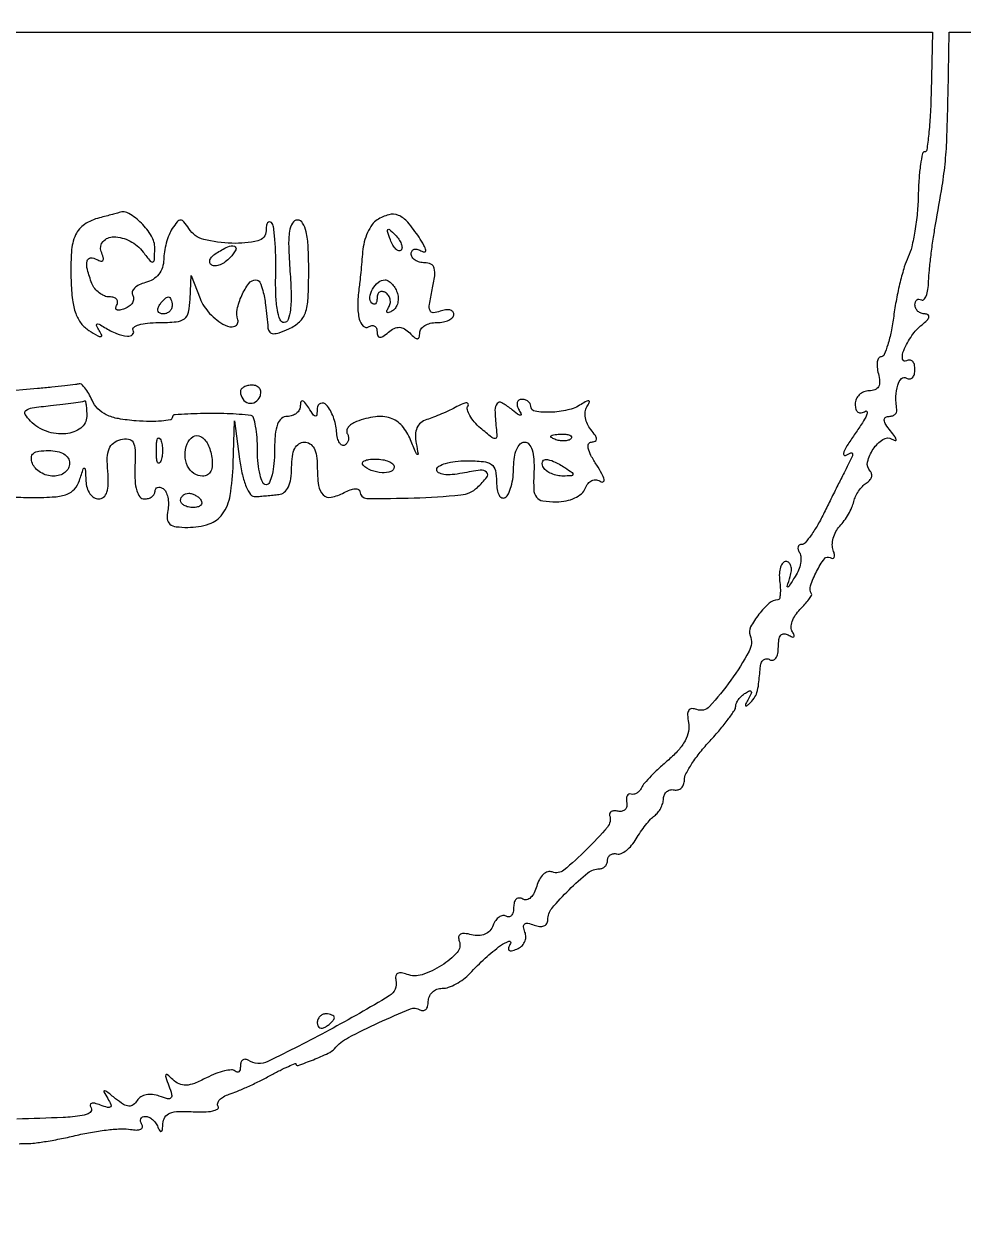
# Model space of a CAD drawing. Extents: x 0 to 836, y 5 to 589.
# Drawn here: x 812.47 to 821.77, y 21.12 to 32.91 of the extents above; entities that cross this region are included whole.
import ezdxf

# ---------------------------------------------------------------- set-up
doc = ezdxf.new("R2010")
doc.units = 0
doc.header["$MEASUREMENT"] = 0

msp = doc.modelspace()

# ---------------------------------------------------------------- linework, layer by layer
for points in [[(201.712326, 537.783562, -0.000001), (217.055896, 537.76491, -0.426088)], [(546.957638, 269.095817, -0.000001), (546.976289, 285.583213, -0.415883)], [(420.497259, 588.710259, 0.000013), (261.145696, 588.714318, 0.000021), (126.989856, 588.708632)], [(718.0002, 320.588723, -0.000011), (717.997333, 194.273324, -0.000202)], [(604.852986, 529.408162, -0.000002), (620.423836, 529.389509, -0.550615)], [(308.18842, 529.408162, -0.000002), (322.638019, 529.38951, -0.415836)], [(531.796111, 538.074638, -0.000002), (517.6951, 538.093291, -0.426056)], [(413.368417, 538.074638, -0.000002), (399.676779, 538.093291, -0.415815)], [(693.315638, 481.579418, -0.000002), (693.334294, 494.031443, -0.550517)], [(693.109162, 421.684687, -0.000002), (693.090507, 409.236574, -0.415775)], [(420.462, 4.7376), (836.1018, 4.7376), (836.1018, 4.9491, 0.047675), (836.091092, 5.061147, 0.173074), (836.05527, 5.121825, 0.144586), (835.98451, 5.152374, 0.030103), (835.848, 5.1606), (835.5942, 5.1606), (835.5942, 29.943407, 0.000223), (835.589332, 40.867792, 0.000628), (835.572933, 48.504221, 0.000026), (835.551504, 54.703733, 0.258997), (835.509671, 54.778456, -0.259848), (835.46748, 54.854103), (835.446278, 121.592707, -0.000059), (835.429914, 203.53197, -0.00002), (835.42504, 321.569549)], [(718.148241, 147.565102, 0.000075), (718.164575, 211.571705, 0.000026), (718.1694, 303.889409)], [(717.979042, 153.570589, -0.000014), (717.95733, 128.915092, -0.566366)], [(805.4766, 32.8248), (813.472768, 32.8248), (821.468936, 32.8248), (821.456763, 32.2326, -0.008349), (821.448301, 32.005527, -0.013802), (821.432672, 31.814299, -0.007411), (821.413314, 31.658947, -0.373021), (821.391845, 31.640196, 0.355984), (821.37056, 31.622705, 0.013537), (821.35174, 31.514285, 0.018974), (821.336908, 31.376008, 0.011556), (821.329385, 31.21185, -0.017788), (821.319033, 31.034365, -0.016941), (821.296017, 30.85513, -0.017164), (821.264894, 30.698304, -0.055947), (821.229436, 30.598704, 0.040479), (821.1911, 30.500703, 0.013029), (821.150056, 30.350002, 0.0129), (821.112942, 30.17927, 0.014106), (821.085917, 30.01185, -0.016417), (821.060325, 29.857834, -0.025902), (821.027283, 29.728043, -0.023552), (820.991871, 29.630479, -0.302645), (820.961137, 29.61, 0.258624), (820.937346, 29.596812, 0.100033), (820.92364, 29.560298, 0.065922), (820.922108, 29.505642, 0.038056), (820.933887, 29.4408, -0.047964), (820.946305, 29.363813, -0.142059), (820.934835, 29.312073, -0.181411), (820.900005, 29.282045, -0.088371), (820.841367, 29.2716, 0.095392), (820.789164, 29.261549, 0.097013), (820.744775, 29.232856, 0.098755), (820.715059, 29.190036, 0.102809), (820.7046, 29.139707, 0.06647), (820.711321, 29.089375, 0.178067), (820.731951, 29.060351, 0.20362), (820.764242, 29.05385, 0.087851), (820.805838, 29.070383, -0.526289), (820.821783, 29.063351, -0.154913), (820.81786, 29.031044, -0.035492), (820.775853, 28.954, -0.012162), (820.7046, 28.8486, 0.01286), (820.633681, 28.743378, 0.039088), (820.593175, 28.66729, 0.187146), (820.591931, 28.637012, 0.481642), (820.609608, 28.630677, -0.034895), (820.659611, 28.656952, -0.454041), (820.676443, 28.649061, -0.17961), (820.674173, 28.61902, -0.012014), (820.635625, 28.540203, 0.002936), (820.593961, 28.458794, 0.000917), (820.532406, 28.336198, 0.000916), (820.464157, 28.199018, 0.001012), (820.398641, 28.06605, -0.016695), (820.333945, 27.944515, -0.024045), (820.26814, 27.841992, -0.021489), (820.208386, 27.765267, -0.219984), (820.172769, 27.7488, 0.150316), (820.150347, 27.741903, 0.191605), (820.138318, 27.724146, 0.13159), (820.139537, 27.697021, 0.061823), (820.154286, 27.66487, -0.129861), (820.167322, 27.622014, -0.055726), (820.162848, 27.561908, -0.049963), (820.143306, 27.495331, -0.046487), (820.110591, 27.43222, -0.00136), (820.046075, 27.332419, -0.250203), (820.035613, 27.326651, -0.507227), (820.030847, 27.332979, -0.002031), (820.061057, 27.43155, 0.053416), (820.072237, 27.488237, 0.091304), (820.067718, 27.53611, 0.132967), (820.048795, 27.567635, 0.193827), (820.01909, 27.5796, 0.22024), (819.987448, 27.564952, 0.096245), (819.964268, 27.523685, 0.068867), (819.952919, 27.462142, 0.043815), (819.956035, 27.38925, -0.020536), (819.962565, 27.316273, -0.034552), (819.96128, 27.254815, -0.039704), (819.953691, 27.210435, -0.343106), (819.93886, 27.1989, 0.182778), (819.853447, 27.166597, 0.046013), (819.749667, 27.056464, 0.0456), (819.668681, 26.930837, 0.215202), (819.66387, 26.847304, -0.220889), (819.653067, 26.689586, -0.030096), (819.471877, 26.402729, -0.028746), (819.260748, 26.142182, -0.308985), (819.135299, 26.112419, 0.094326), (819.08558, 26.121379, 0.253746), (819.055184, 26.104505, 0.155211), (819.043517, 26.060476, 0.035348), (819.052836, 25.982915, -0.099404), (819.052148, 25.895771, -0.071264), (819.018805, 25.803957, -0.05877), (818.953234, 25.709746, -0.036478), (818.856618, 25.615604, 0.011842), (818.765749, 25.535393, 0.01346), (818.682682, 25.454232, 0.012703), (818.616038, 25.381928, 0.070016), (818.587094, 25.3377, -0.068168), (818.567131, 25.306949, -0.077105), (818.540351, 25.284164, -0.087641), (818.511099, 25.272608, -0.131535), (818.48385, 25.27425, 0.181668), (818.461592, 25.273411, 0.179405), (818.445251, 25.258123, 0.112072), (818.438027, 25.228656, 0.053706), (818.44155, 25.18965, -0.100253), (818.441455, 25.150958, -0.14682), (818.425423, 25.121177, -0.14682), (818.395642, 25.105145, -0.100253), (818.35695, 25.10505, 0.053813), (818.317902, 25.108569, 0.111212), (818.288291, 25.101349, 0.177216), (818.272785, 25.085012, 0.182304), (818.271718, 25.06275, -0.258438), (818.249199, 24.947555, -0.023338), (818.042786, 24.723989, -0.023136), (817.816647, 24.520661, -0.269365), (817.70376, 24.502462, 0.166898), (817.658937, 24.504061, 0.111689), (817.613937, 24.478443, 0.085945), (817.575182, 24.428438, 0.058085), (817.548913, 24.361073, -0.052427), (817.523987, 24.294961, -0.090966), (817.488737, 24.248275, -0.133283), (817.449166, 24.227793, -0.193928), (817.410894, 24.234381, 0.133341), (817.376543, 24.244574, 0.19103), (817.347079, 24.233679, 0.142733), (817.327222, 24.201692, 0.068106), (817.3206, 24.1533, -0.0555), (817.315134, 24.104207, -0.119904), (817.298353, 24.070374, -0.189726), (817.273548, 24.056929, -0.170441), (817.244865, 24.063221, 0.173188), (817.211916, 24.070265, 0.119703), (817.176045, 24.056325, 0.089994), (817.14251, 24.022587, 0.059184), (817.116937, 23.974016, -0.093771), (817.084124, 23.920903, -0.104831), (817.035281, 23.885923, -0.097246), (816.973345, 23.872156, -0.070269), (816.902902, 23.880326, 0.03729), (816.834396, 23.89288, 0.146357), (816.792618, 23.885106, 0.257765), (816.775421, 23.859512, 0.113862), (816.781279, 23.817839, -0.283284), (816.760114, 23.705178, -0.066364), (816.606717, 23.575852, -0.062863), (816.413095, 23.484137, -0.172485), (816.264073, 23.487833, 0.050126), (816.208183, 23.503075, 0.165904), (816.171062, 23.49698, 0.231202), (816.152854, 23.471733, 0.097588), (816.15389, 23.428842, -0.322436), (816.0876, 23.274254, -0.011486), (815.493816, 22.935139, -0.012336), (814.886355, 22.625605, -0.255386), (814.688805, 22.636183, 0.11706), (814.660114, 22.645707, 0.185973), (814.63555, 22.638636, 0.154817), (814.619022, 22.615266, 0.077246), (814.6134, 22.579093, -0.050799), (814.609715, 22.542917, -0.152445), (814.597824, 22.521436, -0.259813), (814.58047, 22.516926, -0.133607), (814.560374, 22.528426, 0.217447), (814.525391, 22.541481, 0.039574), (814.455218, 22.530863, 0.036212), (814.369004, 22.504037, 0.025804), (814.276859, 22.462261, -0.02436), (814.157068, 22.407534, -0.081794), (814.073114, 22.38906, -0.120378), (814.006293, 22.401649, -0.089168), (813.944173, 22.444485, 0.015318), (813.891949, 22.493227, 0.455855), (813.87606, 22.491067, 0.23171), (813.873192, 22.468215, 0.008368), (813.903975, 22.383163, -0.023333), (813.932222, 22.29716, -0.258234), (813.924098, 22.263189, -0.279836), (813.891834, 22.253739, -0.02641), (813.810001, 22.280278, 0.061486), (813.743078, 22.29691, 0.079022), (813.679796, 22.294571, 0.09047), (813.627027, 22.273794, 0.115932), (813.590262, 22.236955, -0.0908), (813.551304, 22.193831, -0.187271), (813.508356, 22.18126, -0.12072), (813.454295, 22.199522, -0.028995), (813.376908, 22.25524, 0.003775), (813.28946, 22.325156, 0.163848), (813.267502, 22.332975, 0.575787), (813.261501, 22.323037, 0.01022), (813.299739, 22.256573, -0.029472), (813.330208, 22.198555, -0.328823), (813.325063, 22.174502, -0.256809), (813.297895, 22.168371, -0.021406), (813.226984, 22.192154, 0.030019), (813.170631, 22.209981, 0.134966), (813.136392, 22.20923, 0.342795), (813.124727, 22.192892, 0.128996), (813.133499, 22.164231, -0.403729), (813.123368, 22.117582, -0.110307), (813.045919, 22.087562, -0.027273), (812.856052, 22.069371, -0.002701), (812.398281, 22.053076, 0.02884)], [(812.420428, 21.808867, -0.036581), (812.475422, 21.810763, 0.039701), (812.556558, 21.814068, 0.009582), (812.689802, 21.83274, 0.009775), (812.84232, 21.860169, 0.009565), (812.99476, 21.893717, -0.015967), (813.148059, 21.925402, -0.015942), (813.303147, 21.947258, -0.015988), (813.439546, 21.957665, -0.058674), (813.52577, 21.951356, 0.040808), (813.584445, 21.944954, 0.110453), (813.625308, 21.952936, 0.233962), (813.642126, 21.972975, 0.200666), (813.637767, 22.000422, -0.079652), (813.625004, 22.03107, -0.157788), (813.627017, 22.057048, -0.184384), (813.643239, 22.074286, -0.113256), (813.670757, 22.0806, -0.111184), (813.705494, 22.072779, -0.064692), (813.741588, 22.049536, -0.05974), (813.773503, 22.015286, -0.061896), (813.795971, 21.97485, 0.03637), (813.814751, 21.936583, 0.431228), (813.829193, 21.933238, 0.218576), (813.840495, 21.951519, 0.018797), (813.845321, 22.007656, -0.130697), (813.86572, 22.071758, -0.15752), (813.914233, 22.111824, -0.088472), (814.001324, 22.129602, -0.02295), (814.144949, 22.126583, 0.022225), (814.254296, 22.124126, 0.046498), (814.338769, 22.133876, 0.085302), (814.387209, 22.153113, 0.415782), (814.393387, 22.178974, -0.205361), (814.388713, 22.210218, -0.120289), (814.407016, 22.244038, -0.082891), (814.446801, 22.275554, -0.049863), (814.502288, 22.299333, 0.022757), (814.578457, 22.327202, 0.007991), (814.685189, 22.373875, 0.007915), (814.801082, 22.42901, 0.009186), (814.9095, 22.485213, -0.006502), (815.006853, 22.536344, -0.011455), (815.088746, 22.575671, -0.005926), (815.155738, 22.605023, -0.537212), (815.1633, 22.600016, 0.517848), (815.184428, 22.585087, 0.009344), (815.335879, 22.641953, 0.014409), (815.482906, 22.705278, 0.104124), (815.544237, 22.751229, -0.090471), (815.682739, 22.860971, -0.015693), (815.983558, 23.009346, -0.010233), (816.298132, 23.144716, -0.239287), (816.392067, 23.136823, 0.144001), (816.423387, 23.128238, 0.191493), (816.450356, 23.139542, 0.13561), (816.468571, 23.170923, 0.064172), (816.4746, 23.217707, -0.103858), (816.485168, 23.268034, -0.098954), (816.515175, 23.310856, -0.096739), (816.560003, 23.339554, -0.094419), (816.612727, 23.3496, 0.083665), (816.675482, 23.360175, 0.040149), (816.750471, 23.393137, 0.038335), (816.825125, 23.441096, 0.044447), (816.887677, 23.49781, -0.021192), (817.038629, 23.648025, -0.02625), (817.191765, 23.773921, -0.079367), (817.273139, 23.815995, -0.695376), (817.290146, 23.794719, 0.045361), (817.268725, 23.750398, 0.309307), (817.274207, 23.728033, 0.245743), (817.299391, 23.721642, 0.033261), (817.353164, 23.73827, 0.094899), (817.397707, 23.765927, 0.096876), (817.428494, 23.807907, 0.098857), (817.440801, 23.857647, 0.103337), (817.432739, 23.907461, -0.054768), (817.41895, 23.959932, -0.273297), (817.429951, 23.987002, -0.21953), (817.461937, 23.994122, -0.038324), (817.522681, 23.976008, 0.060443), (817.577394, 23.96229, 0.124232), (817.620944, 23.967641, 0.167677), (817.648612, 23.991027, 0.135012), (817.659, 24.028798, -0.17513), (817.699695, 24.14142, -0.024643), (817.869461, 24.326316, -0.024784), (818.056693, 24.493603, -0.171565), (818.170959, 24.534, 0.104576), (818.201576, 24.540474, 0.099084), (818.227629, 24.558851, 0.096548), (818.24509, 24.586307, 0.093764), (818.2512, 24.6186, -0.116125), (818.258401, 24.649187, -0.127432), (818.278364, 24.672136, -0.117685), (818.308376, 24.683676, -0.089647), (818.343673, 24.68205, 0.161052), (818.386158, 24.686077, 0.061871), (818.437733, 24.716815, 0.052924), (818.489739, 24.766922, 0.043481), (818.534023, 24.8301, -0.019312), (818.577706, 24.899305, -0.017486), (818.628, 24.96733, -0.017813), (818.677325, 25.025038, -0.052095), (818.7165, 25.059664, 0.070649), (818.749169, 25.090764, 0.046849), (818.777378, 25.134267, 0.046493), (818.797242, 25.182764, 0.065219), (818.804945, 25.228864, -0.096836), (818.814221, 25.268767, -0.114764), (818.837596, 25.299517, -0.118146), (818.871543, 25.316213, -0.107036), (818.910695, 25.31655, 0.117327), (818.949524, 25.317674, 0.124944), (818.982666, 25.336262, 0.114858), (819.004842, 25.369938, 0.08864), (819.0126, 25.413353, -0.121553), (819.027949, 25.475556, -0.023377), (819.087154, 25.576468, -0.023647), (819.169237, 25.69033, -0.019867), (819.2664, 25.803, 0.012031), (819.36361, 25.912217, 0.016327), (819.445646, 26.01564, 0.01325), (819.507866, 26.104391, 0.147286), (819.5202, 26.145354, -0.110107), (819.527206, 26.176782, -0.050523), (819.548891, 26.21299, -0.046634), (819.580507, 26.248051, -0.047596), (819.617871, 26.276379, -0.034271), (819.65883, 26.297966, -0.402445), (819.67427, 26.292354, -0.230564), (819.674351, 26.270235, -0.019046), (819.646608, 26.217921, 0.01327), (819.621307, 26.171515, 0.160937), (819.618246, 26.15173, 0.54837), (819.627328, 26.14787, 0.035027), (819.654686, 26.1696, 0.055124), (819.702409, 26.224079, 0.078655), (819.730458, 26.28181, 0.045752), (819.747896, 26.366173, 0.008097), (819.763425, 26.527093, -0.068886), (819.773726, 26.573691, -0.130512), (819.795745, 26.604883, -0.173376), (819.825613, 26.615895, -0.141804), (819.8586, 26.6067, 0.210115), (819.890581, 26.602214, 0.178861), (819.918349, 26.622409, 0.100989), (819.937156, 26.668596, 0.046386), (819.9432, 26.7336, -0.040175), (819.94907, 26.806543, -0.132619), (819.968754, 26.850113, -0.230544), (820.000166, 26.864505, -0.133285), (820.040871, 26.852421, 0.029744), (820.078231, 26.832297, 0.273521), (820.095826, 26.834051, 0.347815), (820.099934, 26.849011, 0.038052), (820.082394, 26.882908, -0.148023), (820.07059, 26.927342, -0.072713), (820.081131, 26.985464, -0.062258), (820.111124, 27.047722, -0.053074), (820.156944, 27.104458, 0.014205), (820.205919, 27.156298, 0.022195), (820.244716, 27.203865, 0.018062), (820.272213, 27.24374, 0.291857), (820.272208, 27.259329, -0.225007), (820.262198, 27.338567, -0.038907), (820.321931, 27.481937, -0.040238), (820.399608, 27.607793, -0.391022), (820.455922, 27.618735, 0.123622), (820.481436, 27.61063, 0.315959), (820.497114, 27.620253, 0.154273), (820.499951, 27.647934, 0.040619), (820.487266, 27.691198, -0.097666), (820.477758, 27.746027, -0.060121), (820.487133, 27.81108, -0.05709), (820.512823, 27.875913, -0.064826), (820.551685, 27.930256, 0.033399), (820.596087, 27.984773, 0.024533), (820.638012, 28.050519, 0.024972), (820.671652, 28.11696, 0.049372), (820.690233, 28.173014, -0.054419), (820.708013, 28.224895, -0.039137), (820.738313, 28.278171, -0.039719), (820.775676, 28.324874, -0.065865), (820.814683, 28.356749, 0.070814), (820.847238, 28.383891, 0.104955), (820.865804, 28.415922, 0.130382), (820.867608, 28.447622, 0.146777), (820.853177, 28.474423, -0.258848), (820.827081, 28.565577, -0.092061), (820.883174, 28.694156, -0.096586), (820.979631, 28.790201, -0.290573), (821.068395, 28.79243, 0.068514), (821.100466, 28.778732, 0.550657), (821.110136, 28.787559, 0.112835), (821.097352, 28.817756, 0.014079), (821.053791, 28.87466, -0.026443), (821.008203, 28.937365, -0.107679), (820.991639, 28.981208, -0.265879), (821.001688, 29.006885, -0.171149), (821.032641, 29.0178, 0.06625), (821.068201, 29.022532, 0.094521), (821.096763, 29.036438, 0.118556), (821.113924, 29.057095, 0.154667), (821.117582, 29.08125, -0.043663), (821.108306, 29.214823, -0.068082), (821.12596, 29.328631, -0.1232), (821.163964, 29.392756, -0.349298), (821.2122, 29.3985, 0.146489), (821.244297, 29.38987, 0.191582), (821.271949, 29.401783, 0.134005), (821.290628, 29.434486, 0.063222), (821.2968, 29.4831, 0.062357), (821.290707, 29.531768, 0.132519), (821.272233, 29.564593, 0.191612), (821.244893, 29.576673, 0.148832), (821.213169, 29.568299, -0.539503), (821.173806, 29.586635, -0.138494), (821.185001, 29.672364, -0.050376), (821.266007, 29.818634, -0.071659), (821.367091, 29.92725, 0.027492), (821.416292, 29.971565, 0.12617), (821.435607, 30.004408, 0.33849), (821.427743, 30.024554, 0.137319), (821.39757, 30.033, -0.087666), (821.359093, 30.039798, -0.094525), (821.326401, 30.059318, -0.100098), (821.304532, 30.088415, -0.111707), (821.2968, 30.122593, -0.074712), (821.301512, 30.153949, -0.151503), (821.315438, 30.174349, -0.187508), (821.336119, 30.180754, -0.121395), (821.36025, 30.172971, 0.352853), (821.385025, 30.176081, 0.099973), (821.407476, 30.211244, 0.055662), (821.424261, 30.27492, 0.027494), (821.431919, 30.358329, -0.015203), (821.439276, 30.468002, -0.006229), (821.455636, 30.616337, -0.006156), (821.477164, 30.775294, -0.00784), (821.501117, 30.9213, 0.004504), (821.566356, 31.303004, 0.016252), (821.597795, 31.547721, 0.01555), (821.613956, 31.799206, 0.003868), (821.624403, 32.21145), (821.6352, 32.8248), (826.071707, 32.8248, 0.00132)], [(812.365349, 28.219215, 0.013085), (812.560759, 28.2141, 0.016276), (812.773814, 28.221037, 0.072329), (812.896009, 28.247019, 0.125459), (812.970559, 28.298408, 0.101164), (813.018717, 28.3833, -0.002091), (813.057045, 28.499518, -0.353375), (813.06749, 28.506194, -0.366091), (813.075851, 28.497366, -0.002145), (813.082167, 28.37625, 0.064127), (813.094143, 28.308869, 0.078961), (813.122542, 28.251773, 0.093597), (813.162418, 28.213493, 0.1456), (813.20777, 28.2, 0.175498), (813.257868, 28.218143, 0.139112), (813.290576, 28.266011, 0.078304), (813.304604, 28.349384, 0.025775), (813.299475, 28.473991, -0.028538), (813.294659, 28.609178, -0.091414), (813.312832, 28.697124, -0.134677), (813.355983, 28.753437, -0.098679), (813.427126, 28.788023, -0.093045), (813.505346, 28.793525, -0.250137), (813.549767, 28.762771, -0.113803), (813.56952, 28.684892, -0.015127), (813.568071, 28.513978, 0.024071), (813.569337, 28.379361, 0.058085), (813.586508, 28.281431, 0.094768), (813.61774, 28.221232, 0.22986), (813.66165, 28.199947, 0.06967), (813.702067, 28.205627, 0.085603), (813.736336, 28.22216, 0.100011), (813.759249, 28.2467, 0.138823), (813.7674, 28.275493, -0.126333), (813.773759, 28.300259, -0.188925), (813.790724, 28.314395, -0.14783), (813.816421, 28.315107, -0.07206), (813.8468, 28.301914, -0.140654), (813.8749, 28.271, -0.061025), (813.893405, 28.218077, -0.05361), (813.900407, 28.153103, -0.047659), (813.893957, 28.085421, 0.066061), (813.889043, 28.001258, 0.202629), (813.914549, 27.951472, 0.145474), (813.975503, 27.925082, 0.029924), (814.093738, 27.918, 0.080434), (814.302797, 27.95185, 0.159341), (814.436379, 28.050701, 0.115249), (814.511944, 28.235473, 0.03226), (814.541506, 28.54827), (814.554213, 28.9755), (814.604956, 28.5948, 0.022412), (814.632683, 28.440082, 0.043987), (814.670818, 28.321056, 0.060126), (814.714913, 28.2437, 0.258656), (814.76145, 28.22256, 0.001797), (814.811019, 28.226705, 0.00091), (814.873413, 28.232263, 0.000904), (814.937808, 28.238234, 0.001348), (814.9941, 28.24371, 0.151266), (815.047878, 28.266442, 0.106954), (815.088217, 28.318687, 0.075084), (815.113058, 28.400571, 0.036177), (815.121, 28.5102, -0.033607), (815.128526, 28.622048, -0.082504), (815.152725, 28.70055, -0.12651), (815.192998, 28.746903, -0.152103), (815.2479, 28.764, -0.148148), (815.302084, 28.747585, -0.124534), (815.342453, 28.7029, -0.084621), (815.36703, 28.628252, -0.037322), (815.3748, 28.5243, 0.031392), (815.386865, 28.332319, 0.167933), (815.432605, 28.2396, 0.25223), (815.512841, 28.216041, 0.070828), (815.639723, 28.262353, -0.034114), (815.700378, 28.289673, -0.069272), (815.751365, 28.300896, -0.126148), (815.784668, 28.295089, -0.294932), (815.7978, 28.274763, 0.410836), (815.866505, 28.205261, 0.011275), (816.334138, 28.210407, 0.014708), (816.796662, 28.239569, 0.167443), (816.96105, 28.313807, 0.032785), (817.055242, 28.415066, 0.391338), (817.05219, 28.463962, 0.226272), (816.990321, 28.484286, 0.017436), (816.813, 28.45521, -0.027627), (816.710621, 28.440557, -0.056973), (816.629872, 28.442731, -0.090471), (816.577576, 28.46013, -0.273844), (816.5592, 28.491165, -0.274156), (816.579016, 28.524589, -0.053948), (816.646179, 28.552407, -0.043544), (816.741846, 28.571587, -0.027713), (816.8553, 28.57788, -0.02148), (817.02078, 28.570768, -0.132403), (817.100147, 28.541871, -0.188924), (817.139442, 28.482529, -0.052912), (817.1514, 28.369847, 0.037723), (817.157261, 28.292272, 0.086912), (817.175835, 28.237003, 0.168475), (817.203585, 28.211697, 0.24449), (817.236, 28.2141, 0.146547), (817.26862, 28.25083, 0.040338), (817.295749, 28.324114, 0.037109), (817.314372, 28.416115, 0.031397), (817.3206, 28.515193, -0.037691), (817.328069, 28.614132, -0.064134), (817.350864, 28.693769, -0.089312), (817.38537, 28.745863, -0.204694), (817.427816, 28.764, -0.218341), (817.472156, 28.743668, -0.101776), (817.503607, 28.687187, -0.062236), (817.520497, 28.594841, -0.025904), (817.521106, 28.4679, 0.019781), (817.519811, 28.293853, 0.15408), (817.54638, 28.218232, 0.198144), (817.608057, 28.181599, 0.036198), (817.743239, 28.1718, 0.048766), (817.840073, 28.181267, 0.059363), (817.926692, 28.209348, 0.068612), (817.993119, 28.251841, 0.12522), (818.030051, 28.304062, -0.075131), (818.058178, 28.353601, -0.126368), (818.095937, 28.382486, -0.139283), (818.140192, 28.388039, -0.100425), (818.187152, 28.370784, 0.292311), (818.210341, 28.371166, 0.321966), (818.218198, 28.391876, 0.062299), (818.19455, 28.450263, 0.017472), (818.1435, 28.534622, -0.022453), (818.086769, 28.630511, -0.065567), (818.059859, 28.702352, -0.153568), (818.06321, 28.745617, -0.306254), (818.090409, 28.764, 0.096728), (818.128768, 28.771491, 0.317118), (818.141972, 28.79205, 0.140769), (818.130005, 28.827809, 0.02252), (818.085076, 28.887194, -0.065576), (818.050667, 28.941863, -0.064165), (818.031272, 29.00398, -0.069601), (818.029146, 29.063823, -0.113004), (818.045488, 29.111766, 0.024758), (818.070332, 29.156806, 0.422905), (818.065168, 29.171148, 0.23851), (818.044463, 29.170251, 0.014308), (817.989321, 29.137184, -0.085794), (817.857161, 29.081678, -0.047863), (817.683621, 29.058848, -0.050022), (817.533017, 29.068622, -0.366736), (817.4898, 29.119619, 0.132002), (817.482896, 29.145315, 0.100585), (817.463482, 29.167207, 0.087977), (817.434441, 29.181934, 0.073589), (817.400207, 29.187, 0.146934), (817.371409, 29.17835, 0.188594), (817.355595, 29.155936, 0.132816), (817.356363, 29.121748, 0.063696), (817.374147, 29.08125, -0.037782), (817.394826, 29.040078, -0.575929), (817.387005, 29.029898, -0.129017), (817.359234, 29.041184, -0.00972), (817.29454, 29.091609, 0.044733), (817.20208, 29.153797, 0.364963), (817.155793, 29.14455, 0.180811), (817.135102, 29.081256, 0.015376), (817.147714, 28.907693, -0.019375), (817.153624, 28.816252, -0.41034), (817.136697, 28.79819, -0.182689), (817.102917, 28.809473, -0.006088), (816.99259, 28.901634, -0.036981), (816.930587, 28.963219, -0.051369), (816.885629, 29.027245, -0.063087), (816.862606, 29.0843, -0.205602), (816.868487, 29.123736, 0.240176), (816.870104, 29.143382, 0.326495), (816.855462, 29.152366, 0.081051), (816.81595, 29.14259, 0.022639), (816.758403, 29.114821, -0.013379), (816.688018, 29.079237, -0.009048), (816.60603, 29.042304, -0.009119), (816.525435, 29.009465, -0.017921), (816.460017, 28.986851, 0.096133), (816.400617, 28.955269, 0.119792), (816.362799, 28.905728, 0.099445), (816.347718, 28.836774, 0.050662), (816.355205, 28.748025, -0.00498), (816.373337, 28.645736, -0.656019), (816.365302, 28.640528, -0.150196), (816.350226, 28.658923, -0.002402), (816.299288, 28.78515, 0.083894), (816.214755, 28.924225, 0.133532), (816.099915, 29.001408, 0.117394), (815.950445, 29.01528, 0.056367), (815.762905, 28.966635, 0.055443), (815.715066, 28.941901, 0.08591), (815.681427, 28.90997, 0.117049), (815.666879, 28.876223, 0.183919), (815.672766, 28.845581, -0.096885), (815.684034, 28.815681, -0.097413), (815.683174, 28.7838, -0.098435), (815.67035, 28.754884, -0.101234), (815.647542, 28.733407, -0.259137), (815.620527, 28.732151, -0.141343), (815.595328, 28.755229, -0.079322), (815.575846, 28.802602, -0.039187), (815.565869, 28.867073, 0.070088), (815.534161, 29.012184, 0.08498), (815.464485, 29.132578, 0.32122), (815.407705, 29.147378, 0.307586), (815.373505, 29.09817, -0.017425), (815.370498, 29.032005, -0.405593), (815.357594, 29.02069, -0.231435), (815.33777, 29.031664, -0.009151), (815.2902, 29.1024, 0.021149), (815.252956, 29.155009, 0.167501), (815.228369, 29.171138, 0.405416), (815.212535, 29.162036, 0.066727), (815.206895, 29.12355, -0.118755), (815.196653, 29.083212, -0.099323), (815.168704, 29.048864, -0.09112), (815.127266, 29.025794, -0.081749), (815.0787, 29.0178, 0.176579), (815.020762, 28.99668, 0.128937), (814.980881, 28.94025, 0.069535), (814.958279, 28.83914, 0.020272), (814.9518, 28.6794, -0.023598), (814.945676, 28.549713, -0.037669), (814.926949, 28.440405, -0.04382), (814.899951, 28.362239, -0.295869), (814.8672, 28.341, -0.295869), (814.834449, 28.362239, -0.04382), (814.807451, 28.440405, -0.037669), (814.788724, 28.549713, -0.023598), (814.7826, 28.6794, 0.017614), (814.778009, 28.809668, 0.027692), (814.763962, 28.92073, 0.026377), (814.743961, 29.004665, 0.298277), (814.71915, 29.025749, 0.022345), (814.482772, 29.044685, 0.015889), (814.216927, 29.045611, 0.007161), (813.966169, 29.034919, 0.397679), (813.936591, 29.003603, -0.364647), (813.919041, 28.982732, -0.022155), (813.831869, 28.971513, -0.024719), (813.71677, 28.967568, -0.014821), (813.580078, 28.973697, -0.025087), (813.405029, 28.995623, -0.066084), (813.28476, 29.033717, -0.090862), (813.201888, 29.092874, -0.087704), (813.14415, 29.178244, 0.02521), (813.110056, 29.245345, 0.038001), (813.073229, 29.299584, 0.043193), (813.038783, 29.335914, 0.258085), (813.014222, 29.34142, -0.040184), (812.979621, 29.334251, -0.002362), (812.872923, 29.321468, -0.003558), (812.745555, 29.307737, -0.002613), (812.60415, 29.294255), (812.2446, 29.261871)], [(811.177325, 21.718253, 0.000546), (812.341888, 21.722629, 0.585856)]]:
    msp.add_lwpolyline(points, format="xyb")
for points in [[(813.2175, 30.9863, 0.084908), (813.068834, 30.920934, 0.141483), (812.980745, 30.817627, 0.091781), (812.939179, 30.649157, 0.022513), (812.935214, 30.362491, 0.02237), (812.949679, 30.172325, 0.056219), (812.981727, 30.037262, 0.077559), (813.034654, 29.940402, 0.08965), (813.112437, 29.869796, 0.007549), (813.199405, 29.817292, 0.13488), (813.230692, 29.808972, 0.540617), (813.239038, 29.821954, 0.033437), (813.213281, 29.870626, -0.023411), (813.187306, 29.917419, -0.402744), (813.192116, 29.932657, -0.254555), (813.212524, 29.932672, -0.015023), (813.267879, 29.9004, 0.041182), (813.386693, 29.839215, 0.072794), (813.493393, 29.812208, 0.211259), (813.545212, 29.829026, 0.363371), (813.55131, 29.871227, -0.386978), (813.556805, 29.90061, -0.088182), (813.606071, 29.92573, -0.049614), (813.692504, 29.942935, -0.024339), (813.804707, 29.9484, 0.021488), (813.977566, 29.955832, 0.140343), (814.057935, 29.986524, 0.182411), (814.098831, 30.050855, 0.041713), (814.1148, 30.18105), (814.1238, 30.4137), (814.213564, 30.187213, 0.097204), (814.308447, 30.039553, 0.073119), (814.461321, 29.920937, 0.217145), (814.557296, 29.912639, 0.415498), (814.587363, 29.976207, -0.141476), (814.580718, 30.07876, -0.052912), (814.626808, 30.216862, -0.052974), (814.697238, 30.336058, -0.237115), (814.767573, 30.3714, -0.286979), (814.805983, 30.347376, -0.052321), (814.835955, 30.264852, -0.030568), (814.86194, 30.124218, -0.007754), (814.886543, 29.893188, 0.159366), (814.903248, 29.854399, 0.205673), (814.937937, 29.837968, 0.094732), (814.997616, 29.847122, 0.021606), (815.0928, 29.885618, 0.077374), (815.198502, 29.955168, 0.127792), (815.256748, 30.044035, 0.070096), (815.283698, 30.187239, 0.011513), (815.2902, 30.46958, 0.012413), (815.284468, 30.700424, 0.04294), (815.264292, 30.848445, 0.078961), (815.229976, 30.934635, 0.264497), (815.179052, 30.9636, 0.267696), (815.128598, 30.934502, 0.095021), (815.100166, 30.852847, 0.044255), (815.091715, 30.705117, 0.010225), (815.10462, 30.456, -0.011908), (815.115521, 30.230909, -0.034431), (815.108621, 30.075086, -0.052954), (815.086805, 29.977022, -0.322006), (815.046969, 29.9484, -0.309867), (815.007378, 29.975542, -0.048093), (814.980378, 30.072067, -0.035092), (814.96471, 30.218656, -0.014845), (814.963395, 30.416605, 0.010865), (814.963638, 30.599859, 0.015316), (814.955305, 30.762989, 0.011444), (814.941314, 30.89631, 0.165989), (814.920695, 30.938305, 0.202735), (814.900566, 30.94647, 0.246497), (814.882914, 30.936871, 0.109304), (814.870876, 30.905986, 0.038493), (814.8672, 30.858303, -0.351617), (814.786932, 30.758273, -0.061427), (814.528675, 30.733499, -0.056369), (814.249531, 30.772747, -0.189182), (814.102647, 30.879, 0.025224), (814.053313, 30.947951, 0.228696), (814.02089, 30.9636, 0.226485), (813.988261, 30.948021, 0.024751), (813.937895, 30.879, 0.050663), (813.905852, 30.8174, 0.027469), (813.878681, 30.73636, 0.027078), (813.859875, 30.650005, 0.038297), (813.853295, 30.571617, -0.077881), (813.840527, 30.493798, -0.087663), (813.804685, 30.427076, -0.086961), (813.747867, 30.376282, -0.075195), (813.674288, 30.344661, 0.048731), (813.60989, 30.320923, 0.084418), (813.563562, 30.28792, 0.126643), (813.542119, 30.251442, 0.211329), (813.546902, 30.216759, -0.154409), (813.555722, 30.181805, -0.123008), (813.54402, 30.144504, -0.097476), (813.512682, 30.110399, -0.066829), (813.46642, 30.085134, -0.03668), (813.417627, 30.07041, -0.156144), (813.387671, 30.073114, -0.32884), (813.37763, 30.090035, -0.113925), (813.387299, 30.118569, 0.128179), (813.397082, 30.150353, 0.189369), (813.387718, 30.177633, 0.146485), (813.359333, 30.196025, 0.071126), (813.316144, 30.2022, -0.097305), (813.265346, 30.21218, -0.066866), (813.214303, 30.241509, -0.064171), (813.170762, 30.284861, -0.07338), (813.141951, 30.336019, -0.026954), (813.097718, 30.472921, -0.114526), (813.095107, 30.558354, -0.33535), (813.129187, 30.588618, -0.159484), (813.189577, 30.574015, 0.059284), (813.230385, 30.555044, 0.357523), (813.250632, 30.562898, 0.196415), (813.254387, 30.592495, 0.026179), (813.234532, 30.653622, -0.285024), (813.253457, 30.752602, -0.214208), (813.357821, 30.797284, -0.116404), (813.519699, 30.756074, -0.110559), (813.649633, 30.64635, 0.009186), (813.720545, 30.556414, 0.313182), (813.745324, 30.54935, 0.30696), (813.760978, 30.57012, 0.008961), (813.764709, 30.685673, 0.139282), (813.732798, 30.804471, 0.061121), (813.631848, 30.934195, 0.062918), (813.509455, 31.029526, 0.225761), (813.413412, 31.038386, -0.021543), (813.395537, 31.03268, -0.001517), (813.344844, 31.019038, -0.002144), (813.284254, 31.003206, -0.001614)], [(815.968322, 30.966128, 0.099815), (815.918798, 30.918836, 0.045208), (815.874105, 30.840619, 0.042331), (815.840414, 30.746625, 0.045069), (815.823924, 30.650253, -0.002509), (815.815473, 30.550382, -0.002187), (815.805644, 30.445911, -0.002199), (815.795925, 30.351501, -0.006506), (815.788124, 30.2868, 0.030901), (815.775952, 30.116197, 0.063133), (815.791547, 29.983122, 0.129982), (815.830038, 29.912877, 0.355027), (815.8824, 29.9061, -0.09532), (815.914674, 29.918377, -0.17334), (815.942149, 29.913666, -0.172316), (815.960522, 29.892566, -0.094062), (815.967, 29.858434, 0.074848), (815.973276, 29.816745, 0.311937), (815.99218, 29.801853, 0.165309), (816.024522, 29.810637, 0.024978), (816.078993, 29.851428, -0.05617), (816.137018, 29.889486, -0.125475), (816.188162, 29.900849, -0.128718), (816.237645, 29.886243, -0.060657), (816.290493, 29.844867, 0.019699), (816.341266, 29.797945, 0.183737), (816.36885, 29.788088, 0.348179), (816.385221, 29.801608, 0.05264), (816.39, 29.84688, -0.163305), (816.402995, 29.885605, -0.096011), (816.439702, 29.918578, -0.077243), (816.494487, 29.940857, -0.05808), (816.5592, 29.9484, 0.046464), (816.623961, 29.954431, 0.06642), (816.678698, 29.972471, 0.086521), (816.715632, 29.999042, 0.196096), (816.7284, 30.030345, 0.200008), (816.717231, 30.057149, 0.142838), (816.688329, 30.072842, 0.0937), (816.64424, 30.074024, 0.051638), (816.591988, 30.059944, -0.077465), (816.524214, 30.045371, -0.331161), (816.491746, 30.066756, -0.12894), (816.486047, 30.128316, -0.013015), (816.51411, 30.274099, 0.019247), (816.538759, 30.411331, 0.103837), (816.533659, 30.486532, 0.211228), (816.501052, 30.525962, 0.116393), (816.439022, 30.5406, -0.065243), (816.387939, 30.547294, -0.082699), (816.344651, 30.566918, -0.099014), (816.315696, 30.596026, -0.147399), (816.3054, 30.630193, -0.14493), (816.313982, 30.659177, -0.193649), (816.336208, 30.674795, -0.134302), (816.370312, 30.673531, -0.061566), (816.41115, 30.654949, 0.169847), (816.43979, 30.648739, 0.437646), (816.450765, 30.664023, 0.079745), (816.432242, 30.713017, 0.015686), (816.38276, 30.79337, 0.02999), (816.270573, 30.943014, 0.118699), (816.178397, 31.010396, 0.16594), (816.083624, 31.016666, 0.07528)], [(816.204461, 30.665261, -0.278911), (816.181773, 30.659675, -0.120343), (816.154046, 30.676376, -0.070189), (816.124887, 30.714814, -0.036269), (816.099339, 30.769601, -0.008399), (816.070061, 30.850556, -0.286372), (816.07447, 30.869594, -0.400052), (816.090816, 30.869991, -0.011214), (816.146698, 30.81696, -0.043285), (816.183465, 30.77354, -0.063152), (816.207029, 30.729358, -0.082976), (816.2147, 30.69117, -0.20742)], [(814.510985, 30.59178, -0.048917), (814.463886, 30.549886, -0.060595), (814.412652, 30.521351, -0.072431), (814.365194, 30.509611, -0.162263), (814.329418, 30.517755, -0.179665), (814.311447, 30.540451, -0.166991), (814.311945, 30.570191, -0.10922), (814.333019, 30.603417, -0.055855), (814.371718, 30.63448, -0.028298), (814.488576, 30.699569, -0.189502), (814.553628, 30.704592, -0.479348), (814.567645, 30.669428, -0.057917)], [(816.165754, 30.247209, -0.077463), (816.176896, 30.195388, -0.076658), (816.171806, 30.142438, -0.081908), (816.15172, 30.096515, -0.110815), (816.119434, 30.064938, -0.033704), (816.08437, 30.046406, -0.297109), (816.067878, 30.049047, -0.320911), (816.064488, 30.064698, -0.03648), (816.082209, 30.098683, 0.092519), (816.097331, 30.13778, 0.096172), (816.097033, 30.179144, 0.09932), (816.08144, 30.216341, 0.105964), (816.05298, 30.243647, 0.097971), (816.020191, 30.255924, 0.175383), (815.992257, 30.250716, 0.170148), (815.973558, 30.228616, 0.091536), (815.967, 30.193093, -0.048234), (815.963485, 30.156737, -0.143953), (815.952086, 30.134774, -0.26052), (815.935443, 30.129691, -0.14401), (815.916229, 30.140171, -0.229261), (815.895826, 30.198843, -0.100438), (815.922082, 30.279075, -0.093198), (815.979875, 30.347365, -0.172326), (816.047542, 30.3714, -0.143622), (816.078023, 30.36246, -0.059939), (816.111371, 30.334919, -0.052535), (816.142297, 30.29472, -0.046129)], [(813.9366, 30.1176, -0.105053), (813.929742, 30.08532, -0.099167), (813.910282, 30.057851, -0.09642), (813.881207, 30.03944, -0.093332), (813.847007, 30.033, -0.108972), (813.816979, 30.039623, -0.182303), (813.799091, 30.057851, -0.161196), (813.796459, 30.085274, -0.082592), (813.8097, 30.1176, -0.029505), (813.832457, 30.149983, -0.035638), (813.857586, 30.177349, -0.038439), (813.881465, 30.196655, -0.151918), (813.899293, 30.2022, -0.210953), (813.913559, 30.195901, -0.081139), (813.925641, 30.177349, -0.061769), (813.933864, 30.149989, -0.042167)], [(814.6134, 29.262493, 0.15376), (814.636053, 29.19057, 0.18312), (814.694482, 29.150742, 0.1952), (814.761691, 29.160864, 0.168921), (814.807969, 29.215686, 0.09935), (814.815249, 29.258517, 0.141836), (814.8035, 29.295008, 0.143367), (814.774208, 29.319318, 0.102337), (814.732234, 29.328, 0.053162), (814.68677, 29.323152, 0.072967), (814.648308, 29.308757, 0.092795), (814.622481, 29.287491, 0.176003)], [(813.0906, 29.0178, -0.23822), (813.032172, 28.902125, -0.138456), (812.883189, 28.846015, -0.106121), (812.692924, 28.870198, -0.11235), (812.533774, 28.97034, -0.060475), (812.481305, 29.037308, -0.378263), (812.488453, 29.076705, -0.131947), (812.549262, 29.102824, -0.009805), (812.730167, 29.125319, 0.003484), (812.853613, 29.139086, 0.005236), (812.961061, 29.152971, 0.002274), (813.052426, 29.166175, 0.111431), (813.06945, 29.172778, -0.525831), (813.077728, 29.169508, -0.022689), (813.084387, 29.13312, -0.022146), (813.089096, 29.081718, -0.011766)], [(813.823429, 28.57365, -0.174857), (813.807585, 28.555936, -0.447206), (813.793293, 28.561092, -0.078554), (813.783397, 28.603984, -0.017491), (813.780758, 28.6794, -0.017491), (813.783397, 28.754816, -0.078554), (813.793293, 28.797708, -0.447206), (813.807585, 28.802864, -0.174857), (813.823429, 28.78515, -0.057986), (813.836655, 28.736927, -0.037979), (813.841031, 28.6794, -0.037979), (813.836655, 28.621873, -0.057986)], [(814.330171, 28.611483, -0.048608), (814.334427, 28.533186, -0.103419), (814.319551, 28.47467, -0.143922), (814.286802, 28.438871, -0.136842), (814.239219, 28.4256, -0.151118), (814.15181, 28.452635, -0.132338), (814.089443, 28.525531, -0.111967), (814.065705, 28.630909, -0.088081), (814.086386, 28.746426, -0.164807), (814.143811, 28.817506, -0.274105), (814.218469, 28.819711, -0.157545), (814.289975, 28.743372, -0.072316)], [(817.889888, 28.797488, -0.126455), (817.862229, 28.781139, -0.060344), (817.821172, 28.774442, -0.05415), (817.774003, 28.777608, -0.051402), (817.727737, 28.790809, -0.054073), (817.692487, 28.809552, -0.470617), (817.691028, 28.82497, -0.168741), (817.715711, 28.836926, -0.018894), (817.77885, 28.841921, -0.028489), (817.837747, 28.840991, -0.077125), (817.878354, 28.831624, -0.208169), (817.893797, 28.816003, -0.296942)], [(812.9214, 28.5525, -0.125389), (812.909069, 28.504104, -0.100779), (812.874356, 28.462877, -0.090193), (812.822431, 28.435168, -0.077727), (812.761251, 28.4256, -0.07271), (812.696389, 28.435082, -0.064008), (812.633842, 28.462877, -0.066864), (812.582967, 28.503979, -0.098143), (812.552406, 28.5525, -0.100949), (812.542692, 28.610769, -0.219604), (812.562707, 28.65033, -0.135263), (812.616187, 28.673016, -0.033085), (812.712555, 28.6794, -0.048301), (812.799357, 28.670995, -0.088469), (812.865443, 28.645399, -0.117745), (812.906486, 28.604762, -0.139894)], [(816.1362, 28.517686, -0.319036), (816.10405, 28.472429, -0.099013), (816.016613, 28.460276, -0.076138), (815.910092, 28.483121, -0.105931), (815.828449, 28.535951, -0.286074), (815.823323, 28.558027, -0.2027), (815.840731, 28.577513, -0.080137), (815.886446, 28.590747, -0.03047), (815.9529, 28.5948, -0.040166), (816.023085, 28.589153, -0.059481), (816.082356, 28.572148, -0.078229), (816.122662, 28.547193, -0.218452)], [(817.8282, 28.5102, -0.010223), (817.899497, 28.46203, -0.295079), (817.907364, 28.442463, -0.343021), (817.89262, 28.429576, -0.012098), (817.812043, 28.426895, -0.053738), (817.753443, 28.432675, -0.049393), (817.69565, 28.450832, -0.052761), (817.647124, 28.477881, -0.101161), (817.6167, 28.5102, -0.175918), (817.605408, 28.564427, -0.372932), (817.635506, 28.590502, -0.110887), (817.716599, 28.572294, -0.03301)], [(814.223986, 28.1859, -0.16277), (814.230265, 28.159186, -0.190804), (814.218574, 28.136109, -0.124167), (814.188431, 28.120503, -0.05773), (814.144379, 28.1154, -0.055286), (814.097259, 28.120626, -0.074868), (814.057384, 28.136109, -0.094314), (814.030636, 28.159002, -0.170324), (814.0212, 28.1859, -0.112153), (814.027309, 28.212794, -0.100145), (814.044585, 28.235691, -0.094392), (814.070411, 28.251052, -0.087308), (814.100807, 28.2564, -0.076861), (814.134487, 28.251192, -0.053298), (814.169829, 28.235691, -0.05288), (814.201424, 28.212872, -0.071639)], [(815.3748, 23.006207, 0.108972), (815.381423, 22.976179, 0.182303), (815.399651, 22.958291, 0.161196), (815.427074, 22.955659, 0.082592), (815.4594, 22.9689, 0.029505), (815.491783, 22.991657, 0.035638), (815.519149, 23.016786, 0.038439), (815.538455, 23.040665, 0.151918), (815.544, 23.058493, 0.210953), (815.537701, 23.072759, 0.081139), (815.519149, 23.084841, 0.061769), (815.491789, 23.093064, 0.042167), (815.4594, 23.0958, 0.105053), (815.42712, 23.088942, 0.099167), (815.399651, 23.069482, 0.09642), (815.38124, 23.040407, 0.093332)]]:
    msp.add_lwpolyline(points, format="xyb", close=True)

doc.saveas('drawing.dxf')
